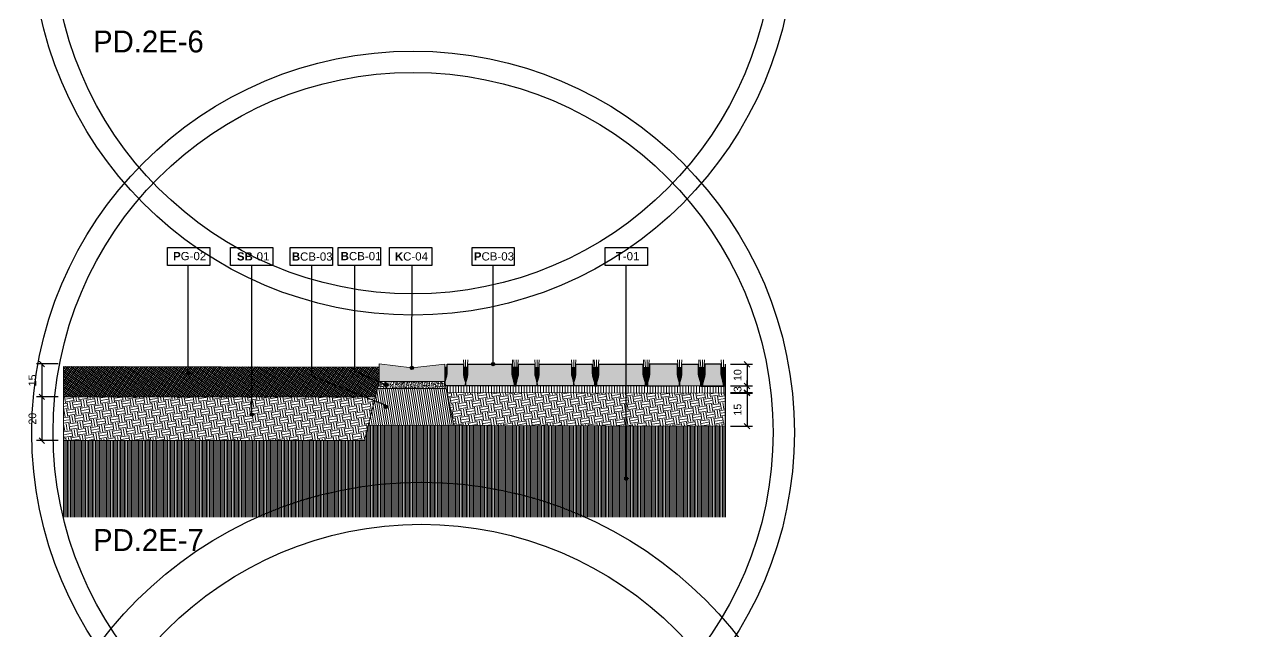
# Model space of a CAD drawing. Header units: metres. Extents: x -325 to 301, y -147 to 149.
# Drawn here: x 36.09 to 41.7, y 76.85 to 79.62 of the extents above; entities that cross this region are included whole.
import ezdxf

# ---------------------------------------------------------------- set-up
doc = ezdxf.new("R2010")
doc.units = ezdxf.units.M
doc.layers.get('Defpoints').update_dxf_attribs({"lineweight": 13})
doc.layers.add('-aux', color=50, linetype='Continuous', plot=False)
doc.layers.add('-AUX_MON', color=3, linetype='Continuous', plot=False)
doc.layers.add('0-TX-1_25', color=7, linetype='Continuous', true_color=0x3f4f7f)
doc.layers.add('3-TR-paviment fort', color=7, linetype='Continuous', true_color=0xd1d1d1)
for name, color, linetype, lineweight, true_color in [('03-TR-Paviment_02_Sealed Gravel', 7, 'Continuous', 5, 0xd4be8c), ('03-TR-Paviment_05_Open Joint Precast Pavements', 7, 'Continuous', 5, 0xb3b3b3), ('3- TR terra vegetal', 7, 'Continuous', 0, 0xbea68e), ('3-TR sorra granitica', 7, 'Continuous', 0, 0xf2dac9), ('3-TR tot_u', 7, 'Continuous', 5, 0x787878)]:
    doc.layers.add(name, color=color, linetype=linetype, lineweight=lineweight, true_color=true_color)
for name, color, linetype, lineweight in [('1-CM', 7, 'Continuous', 0), ('1-L-GESPA', 64, 'Continuous', 0), ('2-L-secció', 1, 'Continuous', 0), ('3-TR Formigó', 252, 'Continuous', 0), ('3-TR Seleccionat', 44, 'Continuous', 0), ('3-TR Tot-u', 37, 'Continuous', 0)]:
    doc.layers.add(name, color=color, linetype=linetype, lineweight=lineweight)
for name, color, linetype in [('1-L- kodolé', 7, 'Continuous'), ('1-SECCIÓ', 1, 'Continuous'), ('A-KEYPLAN_HATCH', 7, 'Continuous'), ('A_TEXT_2', 7, 'Continuous')]:
    doc.layers.add(name, color=color, linetype=linetype)
doc.styles.get("Standard").update_dxf_attribs({"font": 'arial.ttf'})
doc.styles.add('x-llegenda materials$0$ENGRAVERS', font='TT0586M.TTF')
doc.dimstyles.new('ISO-25', dxfattribs={"dimtxt": 0.1, "dimasz": 0.1, "dimexe": 0.1, "dimexo": 0.1, "dimgap": 0.1, "dimtad": 1, "dimdec": 0, "dimlfac": 100, "dimzin": 9, "dimtxsty": 'Standard', "dimblk": 'OBLIQUE', "dimcen": 0.1, "dimadec": 0, "dimazin": 0, "dimtfac": 1, "dimtdec": 0, "dimtmove": 0, "dimatfit": 3, "dimldrblk": 'OBLIQUE', "dimfxl": 1, "dimarcsym": 0})

# ---------------------------------------------------------------- blocks, each defined once
blk = doc.blocks.new('hatch keyplan 2')
at = {"layer": 'A-KEYPLAN_HATCH'}
blk.add_lwpolyline([(0, 0.00548), (0.01287, 0.00548), (0.01287, 0), (0, 0)], close=True, dxfattribs=at)
blk = doc.blocks.new('hatch keyplan')
at = {"layer": 'A-KEYPLAN_HATCH'}
blk.add_blockref('hatch keyplan 2', (1.43058, 0.85215), dxfattribs=at)
blk = doc.blocks.new('T-01')
at = {"layer": 'A-KEYPLAN_HATCH'}
blk.add_blockref('hatch keyplan', (-1.43058, -0.85215), dxfattribs=at)
at = {"layer": 'A_TEXT_2', "insert": (-0.0008, 0.00408), "char_height": 0.0025, "attachment_point": 1}
blk.add_mtext_dynamic_manual_height_columns('\\pi0.00405;{\\fArial|b1|i0|c0|p34;T}-01', width=0.0145619, gutter_width=0.015, heights=[0], dxfattribs=at)
blk = doc.blocks.new('PG02')
at = {"layer": 'A-KEYPLAN_HATCH'}
blk.add_blockref('hatch keyplan', (-1.42958, -0.85215), dxfattribs=at)
at = {"layer": 'A_TEXT_2', "insert": (0.0002, 0.00412), "char_height": 0.0025, "attachment_point": 1}
blk.add_mtext_dynamic_manual_height_columns('\\pi0.00245,t0.01245;{\\fArial|b1|i0|c0|p34;P}G-02', width=0.0145619, gutter_width=0.015, heights=[0], dxfattribs=at)
blk = doc.blocks.new('SB-01')
at = {"layer": 'A-KEYPLAN_HATCH'}
blk.add_blockref('hatch keyplan', (-1.43058, -0.85215), dxfattribs=at)
at = {"layer": 'A_TEXT_2', "insert": (-0.0008, 0.00403), "char_height": 0.0025, "attachment_point": 1}
blk.add_mtext_dynamic_manual_height_columns('\\pi0.00271;{\\fArial|b1|i0|c0|p34;SB}-01', width=0.0145619, gutter_width=0.015, heights=[0], dxfattribs=at)
blk = doc.blocks.new('B-CB03')
at = {"layer": 'A-KEYPLAN_HATCH'}
blk.add_blockref('hatch keyplan', (-1.43058, -0.85215), dxfattribs=at)
at = {"layer": 'A_TEXT_2', "insert": (-0.0008, 0.00398), "char_height": 0.0025, "attachment_point": 1}
blk.add_mtext_dynamic_manual_height_columns('\\pi0.00128;{\\fArial|b1|i0|c0|p34;B}CB-03', width=0.0145619, gutter_width=0.015, heights=[0], dxfattribs=at)
blk = doc.blocks.new('_Oblique')
at = {"color": 0, "lineweight": -2}
blk.add_line((-0.5, -0.5), (0.5, 0.5), dxfattribs=at)
blk = doc.blocks.new('*D1059')
at = {"layer": '0-TX-1_25', "color": 0, "lineweight": -2, "transparency": 16777216}
for p, q in [((39.3143, 77.9362), (39.4141, 77.9362)), ((39.3891, 77.9362), (39.3891, 77.7861)), ((39.314, 77.7861), (39.4141, 77.7861))]:
    blk.add_line(p, q, dxfattribs=at)
at = {"layer": 'Defpoints', "color": 0, "transparency": 16777216}
for p in [(39.2893, 77.9362), (39.289, 77.7861), (39.3891, 77.7861)]:
    blk.add_point(p, dxfattribs=at)
at = {"layer": '0-TX-1_25', "color": 0, "lineweight": -2, "transparency": 16777216, "xscale": 0.025, "yscale": 0.025, "zscale": 0.025}
for p, rotation in [((39.3891, 77.9362), 90), ((39.3891, 77.7861), 270)]:
    blk.add_blockref('_Oblique', p, dxfattribs=dict(at, rotation=rotation))
at = {"layer": '0-TX-1_25', "color": 0, "transparency": 16777216, "insert": (39.3462, 77.8611), "char_height": 0.035, "attachment_point": 5, "rotation": 90}
blk.add_mtext('15', dxfattribs=at)
blk = doc.blocks.new('*D1057')
at = {"layer": '0-TX-1_25', "color": 0, "lineweight": -2, "transparency": 16777216}
for p, q in [((36.2426, 78.0698), (36.1432, 78.0698)), ((36.1682, 78.0698), (36.1682, 77.9198)), ((36.2426, 77.9198), (36.1432, 77.9198))]:
    blk.add_line(p, q, dxfattribs=at)
at = {"layer": 'Defpoints', "color": 0, "transparency": 16777216}
for p in [(36.2676, 78.0698), (36.1682, 77.9198), (36.2676, 77.9198)]:
    blk.add_point(p, dxfattribs=at)
at = {"layer": '0-TX-1_25', "color": 0, "lineweight": -2, "transparency": 16777216, "xscale": 0.025, "yscale": 0.025, "zscale": 0.025}
for p, rotation in [((36.1682, 78.0698), 90), ((36.1682, 77.9198), 270)]:
    blk.add_blockref('_Oblique', p, dxfattribs=dict(at, rotation=rotation))
at = {"layer": '0-TX-1_25', "color": 0, "transparency": 16777216, "insert": (36.1253, 77.9948), "char_height": 0.035, "attachment_point": 5, "rotation": 90}
blk.add_mtext('15', dxfattribs=at)
blk = doc.blocks.new('*D1058')
at = {"layer": '0-TX-1_25', "color": 0, "lineweight": -2, "transparency": 16777216}
for p, q in [((36.2426, 77.9198), (36.1432, 77.9198)), ((36.1682, 77.9198), (36.1682, 77.7198)), ((36.2426, 77.7198), (36.1432, 77.7198))]:
    blk.add_line(p, q, dxfattribs=at)
at = {"layer": 'Defpoints', "color": 0, "transparency": 16777216}
for p in [(36.2676, 77.9198), (36.1682, 77.7198), (36.2676, 77.7198)]:
    blk.add_point(p, dxfattribs=at)
at = {"layer": '0-TX-1_25', "color": 0, "lineweight": -2, "transparency": 16777216, "xscale": 0.025, "yscale": 0.025, "zscale": 0.025}
for p, rotation in [((36.1682, 77.9198), 90), ((36.1682, 77.7198), 270)]:
    blk.add_blockref('_Oblique', p, dxfattribs=dict(at, rotation=rotation))
at = {"layer": '0-TX-1_25', "color": 0, "transparency": 16777216, "insert": (36.1253, 77.8198), "char_height": 0.035, "attachment_point": 5, "rotation": 90}
blk.add_mtext('20', dxfattribs=at)
blk = doc.blocks.new('B-CB01')
at = {"layer": 'A-KEYPLAN_HATCH'}
blk.add_blockref('hatch keyplan', (-1.43058, -0.85215), dxfattribs=at)
at = {"layer": 'A_TEXT_2', "insert": (-0.0008, 0.00411), "char_height": 0.0025, "attachment_point": 1}
blk.add_mtext_dynamic_manual_height_columns('\\pi0.00152;{\\fArial|b1|i0|c0|p34;B}CB-01', width=0.0145619, gutter_width=0.015, heights=[0], dxfattribs=at)
blk = doc.blocks.new('POINT')
at = {"layer": '0-TX-1_25'}
h = blk.add_hatch(dxfattribs=at)
h.set_pattern_fill('ANGLE', color=256)
h.set_pattern_definition([(0, (-83.747, -12.726), (0, 6.985), [5.08, -1.905]), (90, (-83.747, -12.726), (-6.985, 4e-16), [5.08, -1.905])])
edge = h.paths.add_edge_path()
edge.add_arc((0, 0), 0.0075, 0, 360)
h = blk.add_hatch(color=256, dxfattribs=at)
h.dxf.hatch_style = 1
edge = h.paths.add_edge_path()
edge.add_arc((0, 0), 0.0075, 0, 360)
blk.add_circle((0, 0), 0.0075, dxfattribs=at)
blk = doc.blocks.new('PCB04')
at = {"layer": 'A-KEYPLAN_HATCH'}
blk.add_blockref('hatch keyplan', (-1.42958, -0.85215), dxfattribs=at)
at = {"layer": 'A_TEXT_2', "insert": (0.0002, 0.00403), "char_height": 0.0025, "attachment_point": 1}
blk.add_mtext_dynamic_manual_height_columns('\\pi0.00137;{\\fArial|b1|i0|c0|p34;P}CB-03', width=0.0145619, gutter_width=0.015, heights=[0], dxfattribs=at)
blk = doc.blocks.new('*D1060')
at = {"layer": '0-TX-1_25', "color": 0, "lineweight": -2, "transparency": 16777216}
for p, q in [((39.3143, 78.0683), (39.4142, 78.0683)), ((39.3892, 78.0683), (39.3892, 77.9692)), ((39.3143, 77.9692), (39.4142, 77.9692))]:
    blk.add_line(p, q, dxfattribs=at)
at = {"layer": 'Defpoints', "color": 0, "transparency": 16777216}
for p in [(39.2893, 78.0683), (39.2893, 77.9692), (39.3892, 77.9692)]:
    blk.add_point(p, dxfattribs=at)
at = {"layer": '0-TX-1_25', "color": 0, "lineweight": -2, "transparency": 16777216, "xscale": 0.025, "yscale": 0.025, "zscale": 0.025}
for p, rotation in [((39.3892, 78.0683), 90), ((39.3892, 77.9692), 270)]:
    blk.add_blockref('_Oblique', p, dxfattribs=dict(at, rotation=rotation))
at = {"layer": '0-TX-1_25', "color": 0, "transparency": 16777216, "insert": (39.3464, 78.0187), "char_height": 0.035, "attachment_point": 5, "rotation": 90}
blk.add_mtext('10', dxfattribs=at)
blk = doc.blocks.new('*D1061')
at = {"layer": '0-TX-1_25', "color": 0, "lineweight": -2, "transparency": 16777216}
for p, q in [((39.3143, 77.9692), (39.4142, 77.9692)), ((39.3892, 77.9692), (39.3892, 77.9942)), ((39.3892, 77.9692), (39.3892, 77.9391)), ((39.3143, 77.9391), (39.4142, 77.9391)), ((39.3892, 77.9391), (39.3892, 77.9141))]:
    blk.add_line(p, q, dxfattribs=at)
at = {"layer": 'Defpoints', "color": 0, "transparency": 16777216}
for p in [(39.2893, 77.9692), (39.2893, 77.9391), (39.3892, 77.9391)]:
    blk.add_point(p, dxfattribs=at)
at = {"layer": '0-TX-1_25', "color": 0, "lineweight": -2, "transparency": 16777216, "xscale": 0.025, "yscale": 0.025, "zscale": 0.025}
for p, rotation in [((39.3892, 77.9692), 270), ((39.3892, 77.9391), 90)]:
    blk.add_blockref('_Oblique', p, dxfattribs=dict(at, rotation=rotation))
at = {"layer": '0-TX-1_25', "color": 0, "transparency": 16777216, "insert": (39.3464, 77.9542), "char_height": 0.035, "attachment_point": 5, "rotation": 90}
blk.add_mtext('3', dxfattribs=at)
blk = doc.blocks.new('K03')
at = {"layer": 'A-KEYPLAN_HATCH'}
blk.add_blockref('hatch keyplan', (-1.43058, -0.85215), dxfattribs=at)
at = {"layer": 'A_TEXT_2', "insert": (-0.0008, 0.00402), "char_height": 0.0025, "attachment_point": 1}
blk.add_mtext_dynamic_manual_height_columns('\\pi0.00245;{\\fArial|b1|i0|c0|p34;K}C-04', width=0.0145619, gutter_width=0.015, heights=[0], dxfattribs=at)

msp = doc.modelspace()

# ---------------------------------------------------------------- hatches: boundary and pattern name
at = {"layer": '03-TR-Paviment_02_Sealed Gravel'}
h = msp.add_hatch(dxfattribs=at)
h.set_pattern_fill('_USER', color=256, scale=0.008, angle=234.1752, style=0, double=1, pattern_type=0)
h.set_pattern_definition([(234.17524389634, (419510.542371, 4594389.8841), (0.006486487979183, -0.004682464489553), []), (324.17524389634, (419510.542371, 4594389.8841), (0.004682464489553, 0.006486487979183), [])])
h.paths.add_polyline_path([(37.6918, 77.9198), (37.709, 77.9898), (37.7088, 78.0546), (36.2676, 78.0582), (36.2676, 77.9198)])
at = {"layer": '03-TR-Paviment_05_Open Joint Precast Pavements'}
h = msp.add_hatch(color=256, dxfattribs=at)
h.dxf.hatch_style = 1
edge = h.paths.add_edge_path()
edge.add_line((38.009, 77.9694), (38.009, 77.9776))
edge.add_arc((38.0574, 77.9776), 0.0484, 163.9865, 179.9855, ccw=False)
edge.add_line((38.0109, 77.991), (38.0168, 78.0117))
edge.add_arc((37.9619, 78.0275), 0.0571, 343.9865, 359.9855)
edge.add_line((38.019, 78.0275), (38.019, 78.0686))
edge.add_line((38.019, 78.0686), (38.0198, 78.0686))
edge.add_line((38.0198, 78.0686), (38.0198, 78.0694))
edge.add_line((38.0198, 78.0694), (38.0931, 78.0694))
edge.add_line((38.0931, 78.0694), (38.0931, 78.0686))
edge.add_line((38.0931, 78.0686), (38.0939, 78.0686))
edge.add_line((38.0939, 78.0686), (38.0939, 78.0275))
edge.add_arc((38.1511, 78.0274), 0.0571, 179.9855, 195.9845)
edge.add_line((38.0961, 78.0117), (38.1021, 77.991))
edge.add_arc((38.0555, 77.9776), 0.0484, -0.0145, 15.9845, ccw=False)
edge.add_line((38.1039, 77.9776), (38.1039, 77.9694))
edge.add_line((38.1039, 77.9694), (38.009, 77.9694))
h = msp.add_hatch(color=256, dxfattribs=at)
h.dxf.hatch_style = 1
edge = h.paths.add_edge_path()
edge.add_line((38.1039, 77.9694), (38.1039, 77.9776))
edge.add_arc((38.1524, 77.9776), 0.0484, 163.9865, 179.9855, ccw=False)
edge.add_line((38.1058, 77.991), (38.1118, 78.0117))
edge.add_arc((38.0568, 78.0275), 0.0571, 343.9865, 359.9855)
edge.add_line((38.114, 78.0274), (38.114, 78.0686))
edge.add_line((38.114, 78.0686), (38.1148, 78.0686))
edge.add_line((38.1148, 78.0686), (38.1148, 78.0694))
edge.add_line((38.1148, 78.0694), (38.3144, 78.0694))
edge.add_line((38.3144, 78.0694), (38.3144, 78.0685))
edge.add_line((38.3144, 78.0685), (38.3152, 78.0685))
edge.add_line((38.3152, 78.0685), (38.3152, 78.0274))
edge.add_arc((38.3723, 78.0274), 0.0571, 179.9855, 195.9845)
edge.add_line((38.3174, 78.0116), (38.3233, 77.9909))
edge.add_arc((38.2768, 77.9776), 0.0484, -0.0145, 15.9845, ccw=False)
edge.add_line((38.3252, 77.9776), (38.3252, 77.9694))
edge.add_line((38.3252, 77.9694), (38.1039, 77.9694))
h = msp.add_hatch(color=256, dxfattribs=at)
h.dxf.hatch_style = 1
edge = h.paths.add_edge_path()
edge.add_line((38.3352, 77.9694), (38.3352, 77.9776))
edge.add_arc((38.3836, 77.9775), 0.0484, 163.9865, 179.9855, ccw=False)
edge.add_line((38.3371, 77.9909), (38.343, 78.0116))
edge.add_arc((38.2881, 78.0274), 0.0571, 343.9865, 359.9855)
edge.add_line((38.3452, 78.0274), (38.3452, 78.0685))
edge.add_line((38.3452, 78.0685), (38.346, 78.0685))
edge.add_line((38.346, 78.0685), (38.346, 78.0694))
edge.add_line((38.346, 78.0694), (38.4193, 78.0693))
edge.add_line((38.4193, 78.0693), (38.4193, 78.0685))
edge.add_line((38.4193, 78.0685), (38.4201, 78.0685))
edge.add_line((38.4201, 78.0685), (38.4201, 78.0274))
edge.add_arc((38.4773, 78.0274), 0.0571, 179.9855, 195.9845)
edge.add_line((38.4223, 78.0116), (38.4283, 77.9909))
edge.add_arc((38.3817, 77.9775), 0.0484, -0.0145, 15.9845, ccw=False)
edge.add_line((38.4301, 77.9775), (38.4301, 77.9693))
edge.add_line((38.4301, 77.9693), (38.3352, 77.9694))
h = msp.add_hatch(color=256, dxfattribs=at)
h.dxf.hatch_style = 1
edge = h.paths.add_edge_path()
edge.add_line((38.4301, 77.9693), (38.4301, 77.9775))
edge.add_arc((38.4786, 77.9775), 0.0484, 163.9865, 179.9855, ccw=False)
edge.add_line((38.432, 77.9909), (38.438, 78.0116))
edge.add_arc((38.383, 78.0274), 0.0571, 343.9865, 359.9855)
edge.add_line((38.4402, 78.0274), (38.4402, 78.0685))
edge.add_line((38.4402, 78.0685), (38.441, 78.0685))
edge.add_line((38.441, 78.0685), (38.441, 78.0693))
edge.add_line((38.441, 78.0693), (38.5868, 78.0693))
edge.add_line((38.5868, 78.0693), (38.5868, 78.0685))
edge.add_line((38.5868, 78.0685), (38.5876, 78.0685))
edge.add_line((38.5876, 78.0685), (38.5876, 78.0273))
edge.add_arc((38.6448, 78.0273), 0.0571, 179.9855, 195.9845)
edge.add_line((38.5898, 78.0116), (38.5958, 77.9908))
edge.add_arc((38.5492, 77.9775), 0.0484, -0.0145, 15.9845, ccw=False)
edge.add_line((38.5976, 77.9775), (38.5976, 77.9693))
edge.add_line((38.5976, 77.9693), (38.4301, 77.9693))
h = msp.add_hatch(color=256, dxfattribs=at)
h.dxf.hatch_style = 1
edge = h.paths.add_edge_path()
edge.add_line((38.5976, 77.9693), (38.5976, 77.9775))
edge.add_arc((38.646, 77.9775), 0.0484, 163.9865, 179.9855, ccw=False)
edge.add_line((38.5995, 77.9908), (38.6055, 78.0116))
edge.add_arc((38.5505, 78.0273), 0.0571, 343.9865, 359.9855)
edge.add_line((38.6077, 78.0273), (38.6077, 78.0684))
edge.add_line((38.6077, 78.0684), (38.6085, 78.0684))
edge.add_line((38.6085, 78.0684), (38.6085, 78.0693))
edge.add_line((38.6085, 78.0693), (38.6818, 78.0693))
edge.add_line((38.6818, 78.0693), (38.6818, 78.0684))
edge.add_line((38.6818, 78.0684), (38.6826, 78.0684))
edge.add_line((38.6826, 78.0684), (38.6826, 78.0273))
edge.add_arc((38.7397, 78.0273), 0.0571, 179.9855, 195.9845)
edge.add_line((38.6848, 78.0116), (38.6907, 77.9908))
edge.add_arc((38.6442, 77.9775), 0.0484, -0.0145, 15.9845, ccw=False)
edge.add_line((38.6926, 77.9775), (38.6926, 77.9693))
edge.add_line((38.6926, 77.9693), (38.5976, 77.9693))
h = msp.add_hatch(color=256, dxfattribs=at)
h.dxf.hatch_style = 1
edge = h.paths.add_edge_path()
edge.add_line((38.7026, 77.9693), (38.7026, 77.9775))
edge.add_arc((38.751, 77.9774), 0.0484, 163.9865, 179.9855, ccw=False)
edge.add_line((38.7045, 77.9908), (38.7104, 78.0115))
edge.add_arc((38.6555, 78.0273), 0.0571, 343.9865, 359.9855)
edge.add_line((38.7126, 78.0273), (38.7127, 78.0684))
edge.add_line((38.7127, 78.0684), (38.7134, 78.0684))
edge.add_line((38.7134, 78.0684), (38.7134, 78.0693))
edge.add_line((38.7134, 78.0693), (38.913, 78.0692))
edge.add_line((38.913, 78.0692), (38.913, 78.0684))
edge.add_line((38.913, 78.0684), (38.9138, 78.0684))
edge.add_line((38.9138, 78.0684), (38.9138, 78.0272))
edge.add_arc((38.971, 78.0272), 0.0571, 179.9855, 195.9845)
edge.add_line((38.916, 78.0115), (38.922, 77.9908))
edge.add_arc((38.8754, 77.9774), 0.0484, -0.0145, 15.9845, ccw=False)
edge.add_line((38.9238, 77.9774), (38.9238, 77.9692))
edge.add_line((38.9238, 77.9692), (38.7026, 77.9693))
h = msp.add_hatch(color=256, dxfattribs=at)
h.dxf.hatch_style = 1
edge = h.paths.add_edge_path()
edge.add_line((39.0814, 77.9692), (39.0814, 77.9774))
edge.add_arc((39.033, 77.9774), 0.0484, 359.9855, 375.9845)
edge.add_line((39.0795, 77.9907), (39.0736, 78.0115))
edge.add_arc((39.1285, 78.0272), 0.0571, 179.9855, 195.9845, ccw=False)
edge.add_line((39.0714, 78.0272), (39.0714, 78.0683))
edge.add_line((39.0714, 78.0683), (39.0706, 78.0683))
edge.add_line((39.0706, 78.0683), (39.0706, 78.0692))
edge.add_line((39.0706, 78.0692), (38.9448, 78.0692))
edge.add_line((38.9448, 78.0692), (38.9448, 78.0684))
edge.add_line((38.9448, 78.0684), (38.944, 78.0684))
edge.add_line((38.944, 78.0684), (38.9439, 78.0272))
edge.add_arc((38.8868, 78.0272), 0.0571, 343.9865, 359.9855, ccw=False)
edge.add_line((38.9417, 78.0115), (38.9358, 77.9907))
edge.add_arc((38.9823, 77.9774), 0.0484, 163.9865, 179.9855)
edge.add_line((38.9339, 77.9774), (38.9339, 77.9692))
edge.add_line((38.9339, 77.9692), (39.0814, 77.9692))
h = msp.add_hatch(color=256, dxfattribs=at)
h.dxf.hatch_style = 1
edge = h.paths.add_edge_path()
edge.add_line((39.0814, 77.9692), (39.0814, 77.9774))
edge.add_arc((39.1298, 77.9774), 0.0484, 163.9865, 179.9855, ccw=False)
edge.add_line((39.0833, 77.9907), (39.0892, 78.0114))
edge.add_arc((39.0343, 78.0272), 0.0571, 343.9865, 359.9855)
edge.add_line((39.0914, 78.0272), (39.0914, 78.0683))
edge.add_line((39.0914, 78.0683), (39.0922, 78.0683))
edge.add_line((39.0922, 78.0683), (39.0922, 78.0692))
edge.add_line((39.0922, 78.0692), (39.1655, 78.0691))
edge.add_line((39.1655, 78.0691), (39.1655, 78.0683))
edge.add_line((39.1655, 78.0683), (39.1663, 78.0683))
edge.add_line((39.1663, 78.0683), (39.1663, 78.0272))
edge.add_arc((39.2235, 78.0272), 0.0571, 179.9855, 195.9845)
edge.add_line((39.1685, 78.0114), (39.1745, 77.9907))
edge.add_arc((39.1279, 77.9774), 0.0484, -0.0145, 15.9845, ccw=False)
edge.add_line((39.1764, 77.9773), (39.1764, 77.9691))
edge.add_line((39.1764, 77.9691), (39.0814, 77.9692))
h = msp.add_hatch(color=256, dxfattribs=at)
h.dxf.hatch_style = 1
edge = h.paths.add_edge_path()
edge.add_line((39.2813, 77.9691), (39.2813, 77.9773))
edge.add_arc((39.2329, 77.9773), 0.0484, 359.9855, 375.9845)
edge.add_line((39.2794, 77.9907), (39.2735, 78.0114))
edge.add_arc((39.3284, 78.0271), 0.0571, 179.9855, 195.9845, ccw=False)
edge.add_line((39.2713, 78.0272), (39.2713, 78.0683))
edge.add_line((39.2713, 78.0683), (39.2705, 78.0683))
edge.add_line((39.2705, 78.0683), (39.2705, 78.0691))
edge.add_line((39.2705, 78.0691), (39.1972, 78.0691))
edge.add_line((39.1972, 78.0691), (39.1972, 78.0683))
edge.add_line((39.1972, 78.0683), (39.1964, 78.0683))
edge.add_line((39.1964, 78.0683), (39.1964, 78.0272))
edge.add_arc((39.1393, 78.0272), 0.0571, 343.9865, 359.9855, ccw=False)
edge.add_line((39.1942, 78.0114), (39.1882, 77.9907))
edge.add_arc((39.2348, 77.9773), 0.0484, 163.9865, 179.9855)
edge.add_line((39.1864, 77.9773), (39.1864, 77.9691))
edge.add_line((39.1864, 77.9691), (39.2813, 77.9691))
at = {"layer": '3- TR terra vegetal'}
h = msp.add_hatch(dxfattribs=at)
h.set_pattern_fill('_USER', color=256, scale=0.0025, angle=-35.6465, style=0, pattern_type=0)
h.set_pattern_definition([(2e-08, (47.5014693, 71.819441), (-9e-13, 0.0025), [])])
edge = h.paths.add_edge_path()
edge.add_line((38.009, 77.9694), (38.009, 77.9776))
edge.add_arc((38.0574, 77.9776), 0.0484, 164.001, 180, ccw=False)
edge.add_line((38.0108, 77.991), (38.0168, 78.0117))
edge.add_arc((37.9619, 78.0275), 0.0571, 344.001, 360)
edge.add_line((38.019, 78.0275), (38.019, 78.053))
edge.add_line((38.019, 78.053), (38.009, 78.053))
edge.add_line((38.009, 78.053), (38.0088, 78.0275))
edge.add_line((38.0088, 78.0275), (38.009, 77.9776))
edge.add_line((38.009, 77.9776), (38.009, 77.9694))
h = msp.add_hatch(dxfattribs=at)
h.set_pattern_fill('_USER', color=256, scale=0.0025, angle=-35.6465, style=0, pattern_type=0)
h.set_pattern_definition([(2e-08, (47.5964576, 71.8194163), (-9e-13, 0.0025), [])])
edge = h.paths.add_edge_path()
edge.add_line((38.104, 77.9694), (38.104, 77.9776))
edge.add_arc((38.1524, 77.9776), 0.0484, 164.001, 180, ccw=False)
edge.add_line((38.1058, 77.991), (38.1118, 78.0117))
edge.add_arc((38.0569, 78.0274), 0.0571, 344.001, 360)
edge.add_line((38.114, 78.0274), (38.114, 78.053))
edge.add_line((38.114, 78.053), (38.0939, 78.053))
edge.add_line((38.0939, 78.053), (38.0939, 78.0274))
edge.add_arc((38.1511, 78.0274), 0.0571, 180, 195.999)
edge.add_line((38.0961, 78.0117), (38.1021, 77.991))
edge.add_arc((38.0555, 77.9776), 0.0484, 0, 15.999, ccw=False)
edge.add_line((38.104, 77.9776), (38.104, 77.9694))
h = msp.add_hatch(dxfattribs=at)
h.set_pattern_fill('_USER', color=256, scale=0.0025, angle=-35.6465, style=0, pattern_type=0)
h.set_pattern_definition([(2e-08, (48.2064932, 71.8193603), (-9e-13, 0.0025), [])])
edge = h.paths.add_edge_path()
edge.add_line((38.3252, 77.9694), (38.3352, 77.9694))
edge.add_line((38.3352, 77.9694), (38.3352, 77.9776))
edge.add_arc((38.3836, 77.9776), 0.0484, 164.001, 180, ccw=False)
edge.add_line((38.3371, 77.9909), (38.343, 78.0116))
edge.add_arc((38.2881, 78.0274), 0.0571, 344.001, 360)
edge.add_line((38.3452, 78.0274), (38.3452, 78.053))
edge.add_line((38.3452, 78.053), (38.3152, 78.053))
edge.add_line((38.3152, 78.053), (38.3152, 78.0274))
edge.add_arc((38.3723, 78.0274), 0.0571, 180, 195.999)
edge.add_line((38.3174, 78.0116), (38.3233, 77.9909))
edge.add_arc((38.2768, 77.9776), 0.0484, 0, 15.999, ccw=False)
edge.add_line((38.3252, 77.9776), (38.3252, 77.9694))
edge.add_line((38.3252, 77.9694), (38.3352, 77.9694))
h = msp.add_hatch(dxfattribs=at)
h.set_pattern_fill('_USER', color=256, scale=0.0025, angle=-35.6465, style=0, pattern_type=0)
h.set_pattern_definition([(2e-08, (47.9226575, 71.8193338), (-9e-13, 0.0025), [])])
edge = h.paths.add_edge_path()
edge.add_line((38.4302, 77.9693), (38.4302, 77.9775))
edge.add_arc((38.4786, 77.9775), 0.0484, 164.001, 180, ccw=False)
edge.add_line((38.432, 77.9909), (38.438, 78.0116))
edge.add_arc((38.3831, 78.0274), 0.0571, 344.001, 360)
edge.add_line((38.4402, 78.0274), (38.4402, 78.0529))
edge.add_line((38.4402, 78.0529), (38.4201, 78.0529))
edge.add_line((38.4201, 78.0529), (38.4201, 78.0274))
edge.add_arc((38.4773, 78.0274), 0.0571, 180, 195.999)
edge.add_line((38.4223, 78.0116), (38.4283, 77.9909))
edge.add_arc((38.3817, 77.9775), 0.0484, 0, 15.999, ccw=False)
edge.add_line((38.4302, 77.9775), (38.4302, 77.9693))
h = msp.add_hatch(dxfattribs=at)
h.set_pattern_fill('_USER', color=256, scale=0.0025, angle=-35.6465, style=0, pattern_type=0)
h.set_pattern_definition([(2e-08, (48.0901486, 71.8192914), (-9e-13, 0.0025), [])])
edge = h.paths.add_edge_path()
edge.add_line((38.5977, 77.9693), (38.5977, 77.9775))
edge.add_arc((38.6461, 77.9775), 0.0484, 164.001, 180, ccw=False)
edge.add_line((38.5995, 77.9908), (38.6055, 78.0116))
edge.add_arc((38.5505, 78.0273), 0.0571, 344.001, 360)
edge.add_line((38.6077, 78.0273), (38.6077, 78.0529))
edge.add_line((38.6077, 78.0529), (38.5876, 78.0529))
edge.add_line((38.5876, 78.0529), (38.5876, 78.0273))
edge.add_arc((38.6448, 78.0273), 0.0571, 180, 195.999)
edge.add_line((38.5898, 78.0116), (38.5958, 77.9908))
edge.add_arc((38.5492, 77.9775), 0.0484, 0, 15.999, ccw=False)
edge.add_line((38.5977, 77.9775), (38.5977, 77.9693))
h = msp.add_hatch(dxfattribs=at)
h.set_pattern_fill('_USER', color=256, scale=0.0025, angle=-35.6465, style=0, pattern_type=0)
h.set_pattern_definition([(2e-08, (48.5739105, 71.8192674), (-9e-13, 0.0025), [])])
edge = h.paths.add_edge_path()
edge.add_line((38.6926, 77.9693), (38.7026, 77.9693))
edge.add_line((38.7026, 77.9693), (38.7026, 77.9775))
edge.add_arc((38.751, 77.9775), 0.0484, 164.001, 180, ccw=False)
edge.add_line((38.7045, 77.9908), (38.7104, 78.0115))
edge.add_arc((38.6555, 78.0273), 0.0571, 344.001, 360)
edge.add_line((38.7127, 78.0273), (38.7127, 78.0529))
edge.add_line((38.7127, 78.0529), (38.6826, 78.0529))
edge.add_line((38.6826, 78.0529), (38.6826, 78.0273))
edge.add_arc((38.7397, 78.0273), 0.0571, 180, 195.999)
edge.add_line((38.6848, 78.0115), (38.6907, 77.9908))
edge.add_arc((38.6442, 77.9775), 0.0484, 0, 15.999, ccw=False)
edge.add_line((38.6926, 77.9775), (38.6926, 77.9693))
edge.add_line((38.6926, 77.9693), (38.7026, 77.9693))
h = msp.add_hatch(dxfattribs=at)
h.set_pattern_fill('_USER', color=256, scale=0.0025, angle=-35.6465, style=0, pattern_type=0)
h.set_pattern_definition([(2e-08, (48.8051472, 71.8192089), (-9e-13, 0.0025), [])])
edge = h.paths.add_edge_path()
edge.add_line((38.9239, 77.9692), (38.9339, 77.9692))
edge.add_line((38.9339, 77.9692), (38.9339, 77.9774))
edge.add_arc((38.9823, 77.9774), 0.0484, 164.001, 180, ccw=False)
edge.add_line((38.9357, 77.9907), (38.9417, 78.0115))
edge.add_arc((38.8867, 78.0272), 0.0571, 344.001, 360)
edge.add_line((38.9439, 78.0272), (38.9439, 78.0528))
edge.add_line((38.9439, 78.0528), (38.9138, 78.0528))
edge.add_line((38.9138, 78.0528), (38.9138, 78.0272))
edge.add_arc((38.971, 78.0272), 0.0571, 180, 195.999)
edge.add_line((38.916, 78.0115), (38.922, 77.9907))
edge.add_arc((38.8754, 77.9774), 0.0484, 0, 15.999, ccw=False)
edge.add_line((38.9239, 77.9774), (38.9239, 77.9692))
edge.add_line((38.9239, 77.9692), (38.9339, 77.9692))
h = msp.add_hatch(dxfattribs=at)
h.set_pattern_fill('_USER', color=256, scale=0.0025, angle=-35.6465, style=0, pattern_type=0)
h.set_pattern_definition([(2e-08, (48.5739105, 71.819169), (-9e-13, 0.0025), [])])
edge = h.paths.add_edge_path()
edge.add_line((39.0814, 77.9692), (39.0814, 77.9774))
edge.add_arc((39.1298, 77.9774), 0.0484, 164.001, 180, ccw=False)
edge.add_line((39.0833, 77.9907), (39.0892, 78.0114))
edge.add_arc((39.0343, 78.0272), 0.0571, 344.001, 360)
edge.add_line((39.0914, 78.0272), (39.0914, 78.0528))
edge.add_line((39.0914, 78.0528), (39.0714, 78.0528))
edge.add_line((39.0714, 78.0528), (39.0714, 78.0272))
edge.add_arc((39.1285, 78.0272), 0.0571, 180, 195.999)
edge.add_line((39.0736, 78.0114), (39.0795, 77.9907))
edge.add_arc((39.033, 77.9774), 0.0484, 0, 15.999, ccw=False)
edge.add_line((39.0814, 77.9774), (39.0814, 77.9692))
h = msp.add_hatch(dxfattribs=at)
h.set_pattern_fill('_USER', color=256, scale=0.0025, angle=-35.6465, style=0, pattern_type=0)
h.set_pattern_definition([(2e-08, (49.0576723, 71.819145), (-9e-13, 0.0025), [])])
edge = h.paths.add_edge_path()
edge.add_line((39.1764, 77.9691), (39.1864, 77.9691))
edge.add_line((39.1864, 77.9691), (39.1864, 77.9773))
edge.add_arc((39.2348, 77.9773), 0.0484, 164.001, 180, ccw=False)
edge.add_line((39.1883, 77.9907), (39.1942, 78.0114))
edge.add_arc((39.1393, 78.0272), 0.0571, 344.001, 360)
edge.add_line((39.1964, 78.0272), (39.1964, 78.0527))
edge.add_line((39.1964, 78.0527), (39.1663, 78.0527))
edge.add_line((39.1663, 78.0527), (39.1663, 78.0272))
edge.add_arc((39.2235, 78.0272), 0.0571, 180, 195.999)
edge.add_line((39.1686, 78.0114), (39.1745, 77.9907))
edge.add_arc((39.128, 77.9773), 0.0484, 0, 15.999, ccw=False)
edge.add_line((39.1764, 77.9773), (39.1764, 77.9691))
edge.add_line((39.1764, 77.9691), (39.1864, 77.9691))
h = msp.add_hatch(dxfattribs=at)
h.set_pattern_fill('_USER', color=256, scale=0.0025, angle=-35.6465, style=0, pattern_type=0)
h.set_pattern_definition([(2e-08, (48.7738366, 71.8191184), (-9e-13, 0.0025), [])])
edge = h.paths.add_edge_path()
edge.add_line((39.2813, 77.9691), (39.2813, 77.9773))
edge.add_line((39.2813, 77.9773), (39.2853, 77.9692))
edge.add_line((39.2853, 77.9692), (39.2893, 77.9692))
edge.add_line((39.2893, 77.9692), (39.2892, 78.0114))
edge.add_line((39.2892, 78.0114), (39.2893, 78.0271))
edge.add_line((39.2893, 78.0271), (39.2888, 78.0533))
edge.add_line((39.2888, 78.0533), (39.2713, 78.0527))
edge.add_line((39.2713, 78.0527), (39.2713, 78.0271))
edge.add_arc((39.3284, 78.0271), 0.0571, 180, 195.999)
edge.add_line((39.2735, 78.0114), (39.2795, 77.9907))
edge.add_arc((39.2329, 77.9773), 0.0484, 0, 15.999, ccw=False)
edge.add_line((39.2813, 77.9773), (39.2813, 77.9691))
at = {"layer": '3-TR Formigó'}
h = msp.add_hatch(dxfattribs=at)
h.set_pattern_fill('ANSI31', color=256, scale=0.003, angle=234.1752, style=0)
h.set_pattern_definition([(279.17524, (40.792949, 77.669582), (0.00940313, 0.001518806), [])])
h.paths.add_polyline_path([(38.0149, 77.9583), (37.7014, 77.9583), (37.6597, 77.7898), (38.0506, 77.7889)])
at = {"layer": '3-TR Seleccionat'}
h = msp.add_hatch(dxfattribs=at)
h.set_pattern_fill('ANSI31', color=256, scale=0.002, angle=225, style=0)
h.set_pattern_definition([(270, (2.294196, -4.3358174), (0.00635, -9e-19), [])])
h.paths.add_polyline_path([(39.289, 77.3697), (39.2896, 77.7862), (37.6597, 77.7898), (37.6425, 77.7198), (36.2677, 77.7198), (36.2676, 77.3697)])
h.paths.add_polyline_path([(44.6509, 77.0458), (44.6516, 77.0448), (44.6516, 77.0453)])
h = msp.add_hatch(dxfattribs=at)
h.set_pattern_fill('ANSI31', color=256, scale=0.002, angle=225, style=0)
h.set_pattern_definition([(270, (-1.593222, -4.4030493), (0.00635, -9e-19), [])])
h.paths.add_polyline_path([(40.7635, 76.9785), (40.7642, 76.9775), (40.7642, 76.978)])
h.paths.add_polyline_path([(34.2352, 77.5189), (34.1816, 77.6523), (33.9611, 77.6523), (32.3804, 77.6523), (32.3804, 77.3023), (35.3804, 77.3023), (35.3804, 77.5189)])
at = {"layer": '3-TR sorra granitica'}
h = msp.add_hatch(dxfattribs=at)
h.set_pattern_fill('LINE', color=256, scale=0.1, angle=54.368, style=0)
h.set_pattern_definition([(90.014497, (61.81875, 286.131189), (-0.0124999996, -3.1627e-06), [])])
h.paths.add_polyline_path([(38.0167, 77.9497), (38.0217, 77.9399), (38.0174, 77.9694)])
h.paths.add_polyline_path([(38.0195, 77.9399), (38.021, 77.9692), (39.2913, 77.9692), (39.2918, 77.9395)])
at = {"layer": '3-TR Tot-u'}
h = msp.add_hatch(dxfattribs=at)
h.set_pattern_fill('EARTH', color=256, scale=0.005, angle=-80.8248, style=0)
h.set_pattern_definition([(279.175244, (3.887418, -2.885817), (0.036406452, -0.026281081), [0.03175, -0.03175]), (279.175244, (3.899172, -2.88392), (0.036406452, -0.026281081), [0.03175, -0.03175]), (279.175244, (3.910926, -2.88202), (0.036406452, -0.026281081), [0.03175, -0.03175]), (9.175244, (3.915477, -2.885306), (0.026281081, 0.036406452), [0.03175, -0.03175]), (9.175244, (3.917375, -2.89706), (0.026281081, 0.036406452), [0.03175, -0.03175]), (9.175244, (3.919274, -2.908813), (0.026281081, 0.036406452), [0.03175, -0.03175])])
h.paths.add_polyline_path([(37.6425, 77.7198), (37.6918, 77.9198), (36.2676, 77.9198), (36.2676, 77.7198)])
h = msp.add_hatch(dxfattribs=at)
h.set_pattern_fill('EARTH', color=256, scale=0.005, angle=-80.8248, style=0)
h.set_pattern_definition([(279.175244, (0, 0.02302), (0.036406452, -0.026281081), [0.03175, -0.03175]), (279.175244, (0.011754, 0.024918), (0.036406452, -0.026281081), [0.03175, -0.03175]), (279.175244, (0.023508, 0.026817), (0.036406452, -0.026281081), [0.03175, -0.03175]), (9.175244, (0.02806, 0.02353), (0.026281081, 0.036406452), [0.03175, -0.03175]), (9.175244, (0.029957, 0.011778), (0.026281081, 0.036406452), [0.03175, -0.03175]), (9.175244, (0.031856, 2.4e-05), (0.026281081, 0.036406452), [0.03175, -0.03175])])
h.paths.add_polyline_path([(38.0193, 77.939), (39.2893, 77.9362), (39.2894, 77.7862), (38.0506, 77.7889)])
at = {"layer": '3-TR tot_u'}
h = msp.add_hatch(dxfattribs=at)
h.set_pattern_fill('AR-CONC', color=256, scale=9e-05, angle=90.2664)
h.set_pattern_definition([(140.266414, (-45.729864, 55.163001), (0.0013582613, 0.0164031132), [0.0017145, -0.0188595]), (85.266414, (-45.729864, 55.163001), (-0.0171801815, -0.0032518273), [0.0013716, -0.0150876526]), (190.71786, (-45.72975, 55.164368), (-0.0158219194, 0.0131512858), [0.0014571008, -0.016028122]), (136.450614, (-45.734435, 55.16298), (0.003670327, 0.024414444), [0.00257175, -0.02828925]), (186.901972, (-45.73413, 55.165015), (-0.0223674596, 0.021262598), [0.002185652, -0.024042205]), (81.450565, (-45.734435, 55.16298), (-0.0223674596, 0.021262598), [0.002057397, -0.022631376]), (111.266414, (-45.733303, 55.165271), (0.0091403206, 0.0136879438), [0.0017145, -0.0188595]), (56.266414, (-45.733303, 55.165271), (-0.0166026007, 0.0054850432), [0.0013716, -0.0150876]), (161.71786, (-45.732541, 55.166412), (-0.0074622802, 0.019172987), [0.0014571008, -0.0160280944]), (127.766414, (-45.7298635, 55.1630013), (-0.00761116375, 0.0002425866), [0, -0.01490472, 0, -0.0153162, 0, -0.01514475]), (97.766414, (-45.7298635, 55.163001), (-0.009044117, 0.0059717809), [0, -0.00873252, 0, -0.01456182, 0, -0.00577215]), (57.766414, (-45.72984, 55.1579036), (0.0004588393, 0.012205419), [0, -0.005715, 0, -0.0178308, 0, -0.0236601]), (47.766414, (-45.729829, 55.155618), (-0.0023503487, 0.0133208417), [0, -0.0074295, 0, -0.01184148, 0, -0.0168021])])
h.paths.add_polyline_path([(38.0149, 77.9583), (38.0088, 77.9895), (37.7088, 77.9895), (37.7014, 77.9583)])
at = {"layer": '3-TR-paviment fort'}
msp.add_hatch(color=256, dxfattribs=at).paths.add_polyline_path([(37.7088, 78.0698), (37.8588, 78.0526), (38.0088, 78.0692), (38.0088, 77.9892), (37.709, 77.9898)])

# ---------------------------------------------------------------- linework, layer by layer
at = {"layer": '-aux'}
for points in [[(38.009, 77.9694), (38.009, 77.9694), (38.009, 77.9776, -0.069923), (38.0108, 77.991), (38.0168, 78.0117, 0.069923), (38.019, 78.0275), (38.019, 78.053), (38.009, 78.053), (38.0088, 78.0275), (38.009, 77.9776), (38.009, 77.9694), (38.009, 77.9694)], [(38.104, 77.9694), (38.104, 77.9694), (38.104, 77.9776, -0.069923), (38.1058, 77.991), (38.1118, 78.0117, 0.069923), (38.114, 78.0274), (38.114, 78.053), (38.0939, 78.053), (38.0939, 78.0274, 0.069923), (38.0961, 78.0117), (38.1021, 77.991, -0.069923), (38.104, 77.9776), (38.104, 77.9694), (38.104, 77.9694)], [(38.3252, 77.9694), (38.3352, 77.9694), (38.3352, 77.9776, -0.069923), (38.3371, 77.9909), (38.343, 78.0116, 0.069923), (38.3452, 78.0274), (38.3452, 78.053), (38.3152, 78.053), (38.3152, 78.0274, 0.069923), (38.3174, 78.0116), (38.3233, 77.9909, -0.069923), (38.3252, 77.9776), (38.3252, 77.9694), (38.3352, 77.9694)], [(38.4302, 77.9693), (38.4302, 77.9693), (38.4302, 77.9775, -0.069923), (38.432, 77.9909), (38.438, 78.0116, 0.069923), (38.4402, 78.0274), (38.4402, 78.0529), (38.4201, 78.0529), (38.4201, 78.0274, 0.069923), (38.4223, 78.0116), (38.4283, 77.9909, -0.069923), (38.4302, 77.9775), (38.4302, 77.9693), (38.4302, 77.9693)], [(38.5977, 77.9693), (38.5977, 77.9693), (38.5977, 77.9775, -0.069923), (38.5995, 77.9908), (38.6055, 78.0116, 0.069923), (38.6077, 78.0273), (38.6077, 78.0529), (38.5876, 78.0529), (38.5876, 78.0273, 0.069923), (38.5898, 78.0116), (38.5958, 77.9908, -0.069923), (38.5977, 77.9775), (38.5977, 77.9693), (38.5977, 77.9693)], [(38.6926, 77.9693), (38.7026, 77.9693), (38.7026, 77.9775, -0.069923), (38.7045, 77.9908), (38.7104, 78.0115, 0.069923), (38.7127, 78.0273), (38.7127, 78.0529), (38.6826, 78.0529), (38.6826, 78.0273, 0.069923), (38.6848, 78.0115), (38.6907, 77.9908, -0.069923), (38.6926, 77.9775), (38.6926, 77.9693), (38.7026, 77.9693)], [(38.9239, 77.9692), (38.9339, 77.9692), (38.9339, 77.9774, -0.069923), (38.9357, 77.9907), (38.9417, 78.0115, 0.069923), (38.9439, 78.0272), (38.9439, 78.0528), (38.9138, 78.0528), (38.9138, 78.0272, 0.069923), (38.916, 78.0115), (38.922, 77.9907, -0.069923), (38.9239, 77.9774), (38.9239, 77.9692), (38.9339, 77.9692)], [(39.0814, 77.9692), (39.0814, 77.9692), (39.0814, 77.9774, -0.069923), (39.0833, 77.9907), (39.0892, 78.0114, 0.069923), (39.0914, 78.0272), (39.0914, 78.0528), (39.0714, 78.0528), (39.0714, 78.0272, 0.069923), (39.0736, 78.0114), (39.0795, 77.9907, -0.069923), (39.0814, 77.9774), (39.0814, 77.9692), (39.0814, 77.9692)], [(39.1764, 77.9691), (39.1864, 77.9691), (39.1864, 77.9773, -0.069923), (39.1883, 77.9907), (39.1942, 78.0114, 0.069923), (39.1964, 78.0272), (39.1964, 78.0527), (39.1663, 78.0527), (39.1663, 78.0272, 0.069923), (39.1686, 78.0114), (39.1745, 77.9907, -0.069923), (39.1764, 77.9773), (39.1764, 77.9691), (39.1864, 77.9691)], [(39.2813, 77.9691), (39.2813, 77.9691), (39.2813, 77.9773), (39.2853, 77.9692), (39.2893, 77.9692), (39.2892, 78.0114), (39.2893, 78.0271), (39.2888, 78.0533), (39.2713, 78.0527), (39.2713, 78.0271, 0.069923), (39.2735, 78.0114), (39.2795, 77.9907, -0.069923), (39.2813, 77.9773), (39.2813, 77.9691), (39.2813, 77.9691)]]:
    msp.add_lwpolyline(points, format="xyb", dxfattribs=at)
at = {"layer": '-AUX_MON'}
for centre, radius in [((37.8638, 80.0343), 1.7415), ((37.8638, 80.0343), 1.6443), ((37.8638, 77.7573), 1.7415), ((37.8638, 77.7573), 1.6443), ((37.9016, 75.6935), 1.8362), ((37.9016, 75.6935), 1.6443)]:
    msp.add_circle(centre, radius, dxfattribs=at)
at = {"layer": '0-TX-1_25'}
for points in [[(36.837, 78.0295), (36.837, 78.5195)], [(37.127, 77.8383), (37.127, 78.5195)], [(37.7379, 77.8811), (37.4018, 78.0139), (37.4018, 78.5195)], [(37.7397, 77.9747), (37.5985, 78.0375), (37.5985, 78.5195)], [(37.8588, 78.0521), (37.8597, 78.5195)], [(38.2295, 78.0693), (38.2296, 78.5195)], [(38.8378, 77.5535), (38.8378, 78.5195)]]:
    msp.add_lwpolyline(points, dxfattribs=at)
at = {"layer": '1-CM'}
for points in [[(38.0088, 77.9892), (37.709, 77.9898), (37.7088, 78.0698), (37.8588, 78.0521), (38.0088, 78.0692)], [(38.0149, 77.9583), (38.0088, 77.9895), (37.7088, 77.9895), (37.7014, 77.9583)]]:
    msp.add_lwpolyline(points, close=True, dxfattribs=at)
for points in [[(36.2676, 77.9198), (37.6918, 77.9198), (37.709, 77.9898), (37.7088, 78.0546), (36.2676, 78.0582)], [(37.709, 77.9897), (37.6425, 77.7198), (36.2676, 77.7198)], [(37.709, 77.9898), (38.0088, 77.9892)], [(38.0083, 77.9892), (38.0506, 77.7889)], [(38.0187, 77.9399), (38.0187, 77.9399), (38.0127, 77.9692), (39.2893, 77.9692), (39.2893, 77.9823), (39.2893, 77.9823)], [(38.0193, 77.939), (39.2893, 77.9362)], [(37.6597, 77.7898), (39.2893, 77.7861)]]:
    msp.add_lwpolyline(points, dxfattribs=at)
at = {"layer": '1-L- kodolé'}
for points in [[(38.009, 77.9694), (38.009, 77.9776, -0.069923), (38.0109, 77.991), (38.0168, 78.0117, 0.069923), (38.019, 78.0275), (38.019, 78.0686), (38.0198, 78.0686), (38.0198, 78.0694), (38.0931, 78.0694), (38.0931, 78.0686), (38.0939, 78.0686), (38.0939, 78.0275, 0.069923), (38.0961, 78.0117), (38.1021, 77.991, -0.069923), (38.1039, 77.9776), (38.1039, 77.9694)], [(38.1039, 77.9694), (38.1039, 77.9776, -0.069923), (38.1058, 77.991), (38.1118, 78.0117, 0.069923), (38.114, 78.0274), (38.114, 78.0686), (38.1148, 78.0686), (38.1148, 78.0694), (38.3144, 78.0694), (38.3144, 78.0685), (38.3152, 78.0685), (38.3152, 78.0274, 0.069923), (38.3174, 78.0116), (38.3233, 77.9909, -0.069923), (38.3252, 77.9776), (38.3252, 77.9694)], [(38.3352, 77.9694), (38.3352, 77.9776, -0.069923), (38.3371, 77.9909), (38.343, 78.0116, 0.069923), (38.3452, 78.0274), (38.3452, 78.0685), (38.346, 78.0685), (38.346, 78.0694), (38.4193, 78.0693), (38.4193, 78.0685), (38.4201, 78.0685), (38.4201, 78.0274, 0.069923), (38.4223, 78.0116), (38.4283, 77.9909, -0.069923), (38.4301, 77.9775), (38.4301, 77.9693)], [(38.4301, 77.9693), (38.4301, 77.9775, -0.069923), (38.432, 77.9909), (38.438, 78.0116, 0.069923), (38.4402, 78.0274), (38.4402, 78.0685), (38.441, 78.0685), (38.441, 78.0693), (38.5868, 78.0693), (38.5868, 78.0685), (38.5876, 78.0685), (38.5876, 78.0273, 0.069923), (38.5898, 78.0116), (38.5958, 77.9908, -0.069923), (38.5976, 77.9775), (38.5976, 77.9693)], [(38.5976, 77.9693), (38.5976, 77.9775, -0.069923), (38.5995, 77.9908), (38.6055, 78.0116, 0.069923), (38.6077, 78.0273), (38.6077, 78.0684), (38.6085, 78.0684), (38.6085, 78.0693), (38.6818, 78.0693), (38.6818, 78.0684), (38.6826, 78.0684), (38.6826, 78.0273, 0.069923), (38.6848, 78.0116), (38.6907, 77.9908, -0.069923), (38.6926, 77.9775), (38.6926, 77.9693)], [(38.7026, 77.9693), (38.7026, 77.9775, -0.069923), (38.7045, 77.9908), (38.7104, 78.0115, 0.069923), (38.7126, 78.0273), (38.7127, 78.0684), (38.7134, 78.0684), (38.7134, 78.0693), (38.913, 78.0692), (38.913, 78.0684), (38.9138, 78.0684), (38.9138, 78.0272, 0.069923), (38.916, 78.0115), (38.922, 77.9908, -0.069923), (38.9238, 77.9774), (38.9238, 77.9692)], [(39.0814, 77.9692), (39.0814, 77.9774, 0.069923), (39.0795, 77.9907), (39.0736, 78.0115, -0.069923), (39.0714, 78.0272), (39.0714, 78.0683), (39.0706, 78.0683), (39.0706, 78.0692), (38.9448, 78.0692), (38.9448, 78.0684), (38.944, 78.0684), (38.9439, 78.0272, -0.069923), (38.9417, 78.0115), (38.9358, 77.9907, 0.069923), (38.9339, 77.9774), (38.9339, 77.9692)], [(39.0814, 77.9692), (39.0814, 77.9774, -0.069923), (39.0833, 77.9907), (39.0892, 78.0114, 0.069923), (39.0914, 78.0272), (39.0914, 78.0683), (39.0922, 78.0683), (39.0922, 78.0692), (39.1655, 78.0691), (39.1655, 78.0683), (39.1663, 78.0683), (39.1663, 78.0272, 0.069923), (39.1685, 78.0114), (39.1745, 77.9907, -0.069923), (39.1764, 77.9773), (39.1764, 77.9691)], [(39.2813, 77.9691), (39.2813, 77.9773, 0.069923), (39.2794, 77.9907), (39.2735, 78.0114, -0.069923), (39.2713, 78.0272), (39.2713, 78.0683), (39.2705, 78.0683), (39.2705, 78.0691), (39.1972, 78.0691), (39.1972, 78.0683), (39.1964, 78.0683), (39.1964, 78.0272, -0.069923), (39.1942, 78.0114), (39.1882, 77.9907, 0.069923), (39.1864, 77.9773), (39.1864, 77.9691)]]:
    msp.add_lwpolyline(points, format="xyb", close=True, dxfattribs=at)
at = {"layer": '1-L-GESPA'}
for points in [[(38.094, 78.0885), (38.099, 78.0186)], [(38.104, 78.0885), (38.104, 78.0186)], [(38.114, 78.0885), (38.109, 78.0186)], [(38.3183, 78.0885), (38.3183, 78.0186)], [(38.3243, 78.0885), (38.3293, 78.0186)], [(38.3343, 78.0885), (38.3343, 78.0186)], [(38.3443, 78.0885), (38.3393, 78.0186)], [(38.4202, 78.0885), (38.4252, 78.0185)], [(38.4302, 78.0885), (38.4302, 78.0185)], [(38.4402, 78.0885), (38.4352, 78.0185)], [(38.5877, 78.0884), (38.5927, 78.0185)], [(38.5977, 78.0884), (38.5977, 78.0185)], [(38.6077, 78.0884), (38.6027, 78.0185)], [(38.6857, 78.0884), (38.6857, 78.0185)], [(38.6917, 78.0884), (38.6967, 78.0185)], [(38.7017, 78.0884), (38.7017, 78.0185)], [(38.7117, 78.0884), (38.7067, 78.0185)], [(38.9169, 78.0884), (38.9169, 78.0184)], [(38.9229, 78.0884), (38.9279, 78.0184)], [(38.9329, 78.0884), (38.9329, 78.0184)], [(38.9429, 78.0884), (38.9379, 78.0184)], [(39.0714, 78.0883), (39.0764, 78.0184)], [(39.0814, 78.0883), (39.0814, 78.0184)], [(39.0914, 78.0883), (39.0864, 78.0184)], [(39.1695, 78.0883), (39.1695, 78.0184)], [(39.1755, 78.0883), (39.1805, 78.0184)], [(39.1855, 78.0883), (39.1855, 78.0184)], [(39.1955, 78.0883), (39.1905, 78.0184)], [(39.2713, 78.0882), (39.2763, 78.0183)], [(39.2813, 78.0882), (39.2813, 78.0183)]]:
    msp.add_lwpolyline(points, dxfattribs=at)
at = {"layer": '1-SECCIÓ'}
msp.add_lwpolyline([(39.2893, 78.0683), (39.2893, 77.3704)], dxfattribs=at)
at = {"layer": '2-L-secció'}
msp.add_line((36.2676, 78.0582), (36.2676, 77.3687), dxfattribs=at)

# ---------------------------------------------------------------- block references
at = {"color": 244, "true_color": 0x991b1e, "xscale": 14.99999999999007, "yscale": 14.99999999999007, "zscale": 14.99999999999007}
msp.add_blockref('K03', (37.7559, 78.5195), dxfattribs=at)
at = {"layer": '0-TX-1_25'}
for name, p, xscale, yscale, zscale in [('PG02', (36.7279, 78.5195), 15, 15, 15), ('SB-01', (37.0305, 78.5195), 15, 15, 15), ('B-CB03', (37.3028, 78.5195), 14.99999999999999, 14.99999999999999, 14.99999999999999), ('B-CB01', (37.5223, 78.5195), 15, 15, 15), ('T-01', (38.7412, 78.5195), 15, 15, 15)]:
    msp.add_blockref(name, p, dxfattribs=dict(at, xscale=xscale, yscale=yscale, zscale=zscale))
for p in [(38.2295, 78.0693), (36.837, 78.0295), (37.8588, 78.0521), (37.7397, 77.9747), (37.127, 77.8383), (37.7396, 77.8738), (38.8378, 77.546)]:
    msp.add_blockref('POINT', p, dxfattribs=at)
at = {"layer": 'A-KEYPLAN_HATCH', "xscale": 14.99999999999007, "yscale": 14.99999999999007, "zscale": 14.99999999999007}
msp.add_blockref('PCB04', (38.118, 78.5195), dxfattribs=at)

# ---------------------------------------------------------------- texts
at = {"layer": '-aux', "char_height": 0.1, "width": 19.210099, "attachment_point": 1, "style": 'x-llegenda materials$0$ENGRAVERS'}
for s, insert in [('PD.2E-6', (36.4024, 79.5927)), ('PD.2E-7', (36.4024, 77.3157))]:
    msp.add_mtext(s, dxfattribs=dict(at, insert=insert))

# ---------------------------------------------------------------- dimensions: what is measured, and where the dimension line sits
at = {"layer": '0-TX-1_25'}
for base, p1, p2, picture, middle in [((36.1682, 77.9198), (36.2676, 78.0698), (36.2676, 77.9198), '*D1057', (36.1253, 77.9948)), ((39.3892, 77.9692), (39.2893, 78.0683), (39.2893, 77.9692), '*D1060', (39.3464, 78.0187)), ((36.1682, 77.7198), (36.2676, 77.9198), (36.2676, 77.7198), '*D1058', (36.1253, 77.8198)), ((39.3891, 77.7861), (39.2893, 77.9362), (39.289, 77.7861), '*D1059', (39.3462, 77.8611))]:
    dim = msp.add_linear_dim(base=base, p1=p1, p2=p2, angle=90, dimstyle='ISO-25', override={"dimtxt": 0.035, "dimasz": 0.025, "dimexe": 0.025, "dimexo": 0.025, "dimgap": 0.025, "dimblk1": 'Oblique', "dimblk2": 'Oblique', "dimsah": 1, "dimfxl": 0.1, "dimfxlon": 1, "dimarcsym": 1}, dxfattribs=at)
    dim.commit()
    dim.dimension.update_dxf_attribs({"geometry": picture, "text_midpoint": middle})
dim = msp.add_linear_dim(base=(39.3892, 77.9391), p1=(39.2893, 77.9692), p2=(39.2893, 77.9391), angle=90, dimstyle='ISO-25', override={"dimtxt": 0.035, "dimasz": 0.025, "dimexe": 0.025, "dimexo": 0.025, "dimgap": 0.025, "dimblk1": 'Oblique', "dimblk2": 'Oblique', "dimsah": 1, "dimfxl": 0.1, "dimfxlon": 1, "dimarcsym": 1}, dxfattribs=at)
dim.commit()
dim.dimension.update_dxf_attribs({"geometry": '*D1061', "text_midpoint": (39.3892, 77.9542), "dimtype": 160})

doc.saveas('drawing.dxf')
